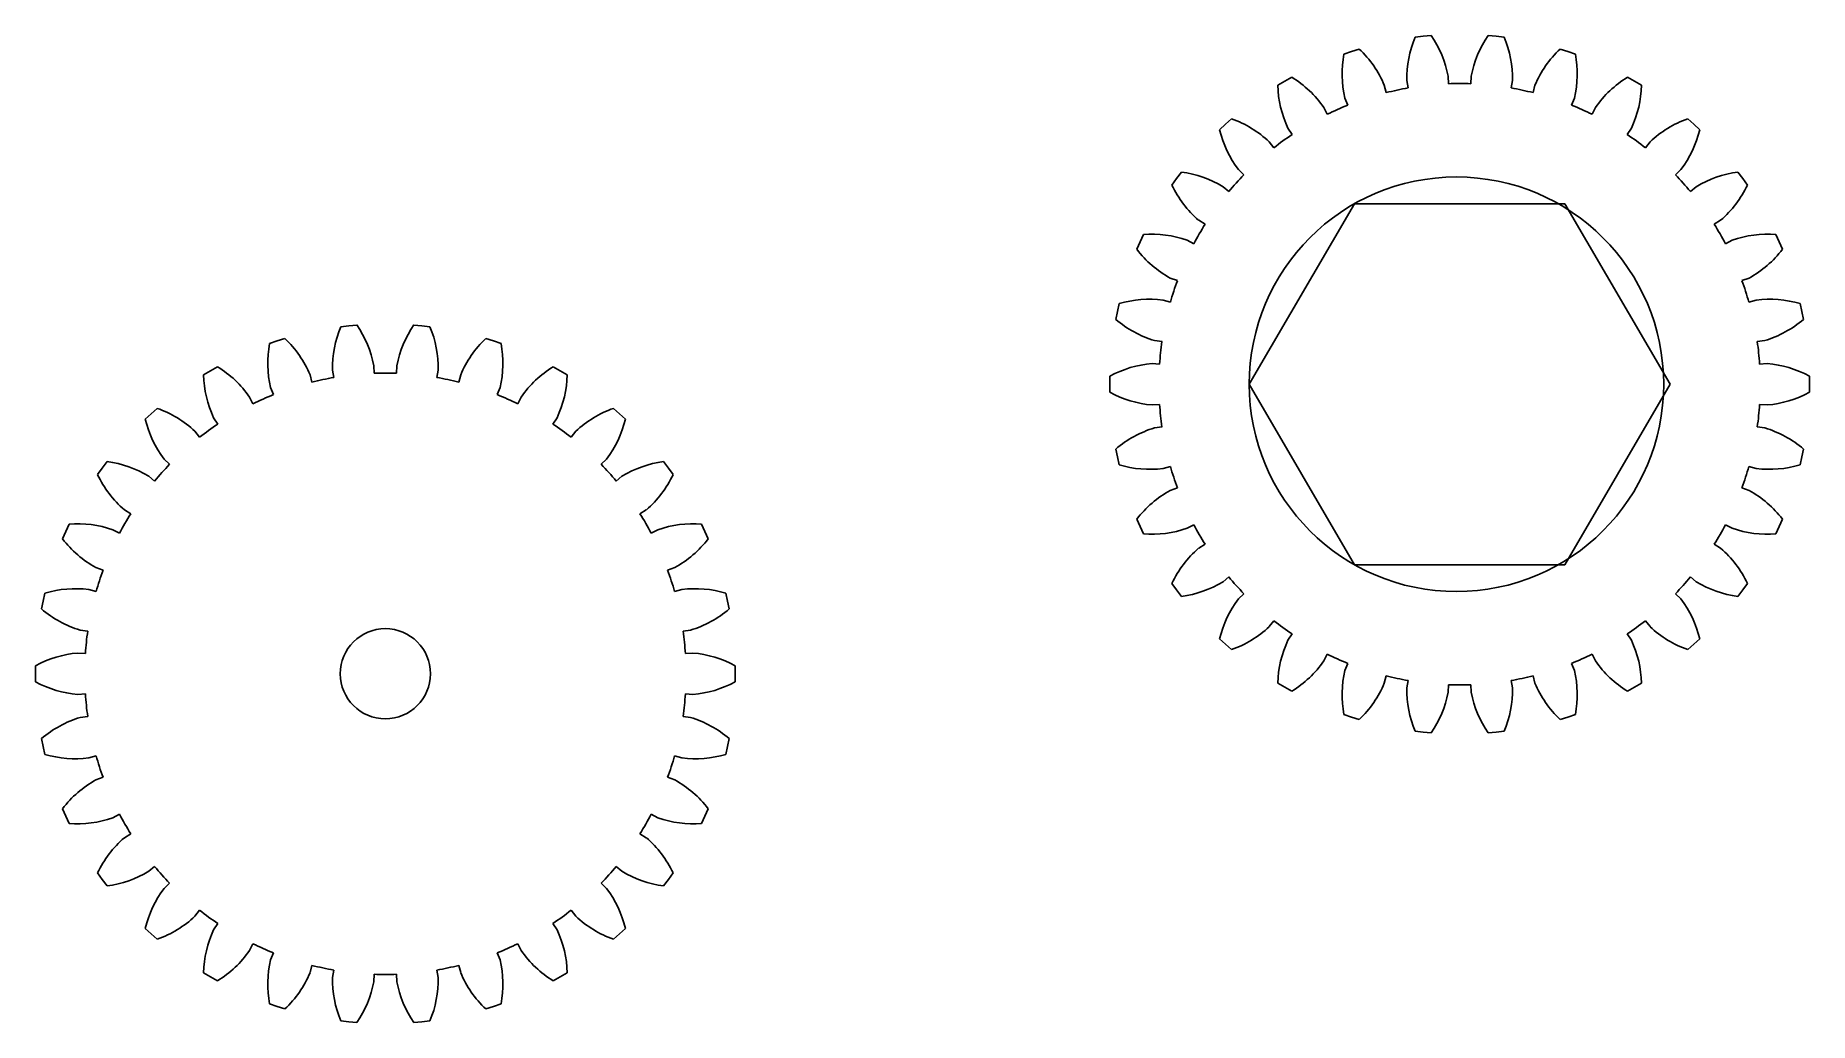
# Model space of a CAD drawing. Header units: millimetres. Extents: x 0.9 to 59.9, y 9.8 to 42.6.
import ezdxf

# ---------------------------------------------------------------- set-up
doc = ezdxf.new("R2010")
doc.units = ezdxf.units.MM
doc.header["$MEASUREMENT"] = 0
doc.layers.add('Pinion', color=7, linetype='Continuous', true_color=0xfa1919)

msp = doc.modelspace()

# ---------------------------------------------------------------- linework, layer by layer
at = {"layer": 'Pinion'}
for p, q in [((47.004, 42.573), (46.738, 42.542)), ((47.271, 42.598), (47.004, 42.573)), ((49.437, 42.573), (49.17, 42.598)), ((49.703, 42.542), (49.437, 42.573)), ((44.624, 42.067), (44.37, 41.981)), ((44.88, 42.147), (44.624, 42.067)), ((51.816, 42.067), (51.56, 42.147)), ((52.07, 41.981), (51.816, 42.067)), ((42.402, 41.078), (42.171, 40.941)), ((42.636, 41.209), (42.402, 41.078)), ((45.776, 40.697), (45.715, 40.941)), ((46.466, 41.1), (46.509, 40.853)), ((47.846, 40.993), (47.836, 41.244)), ((48.604, 41.244), (48.595, 40.993)), ((49.932, 40.853), (49.975, 41.1)), ((50.726, 40.941), (50.664, 40.697)), ((54.038, 41.078), (53.805, 41.209)), ((54.269, 40.941), (54.038, 41.078)), ((43.814, 39.977), (43.703, 40.203)), ((44.404, 40.515), (44.498, 40.282)), ((51.943, 40.282), (52.036, 40.515)), ((52.738, 40.203), (52.627, 39.977)), ((40.434, 39.648), (40.237, 39.466)), ((40.635, 39.825), (40.434, 39.648)), ((56.007, 39.648), (55.805, 39.825)), ((56.204, 39.466), (56.007, 39.648)), ((42.044, 38.865), (41.888, 39.062)), ((42.51, 39.514), (42.65, 39.305)), ((53.791, 39.305), (53.931, 39.514)), ((54.552, 39.062), (54.397, 38.865)), ((38.806, 37.84), (38.651, 37.621)), ((38.966, 38.055), (38.806, 37.84)), ((40.864, 38.14), (41.045, 37.965)), ((55.396, 37.965), (55.576, 38.14)), ((57.634, 37.84), (57.474, 38.055)), ((57.789, 37.621), (57.634, 37.84)), ((40.543, 37.409), (40.351, 37.57)), ((56.09, 37.57), (55.897, 37.409)), ((44.72, 37), (41.22, 31)), ((44.72, 37), (51.72, 37)), ((55.22, 31), (51.72, 37)), ((39.541, 36.455), (39.753, 36.321)), ((56.687, 36.321), (56.9, 36.455)), ((37.59, 35.733), (37.484, 35.487)), ((37.702, 35.977), (37.59, 35.733)), ((39.379, 35.673), (39.157, 35.79)), ((57.284, 35.79), (57.062, 35.673)), ((58.851, 35.733), (58.739, 35.977)), ((58.957, 35.487), (58.851, 35.733)), ((38.596, 34.531), (38.832, 34.445)), ((57.608, 34.445), (57.844, 34.531)), ((36.897, 33.681), (36.838, 33.42)), ((38.601, 33.732), (38.359, 33.801)), ((58.082, 33.801), (57.84, 33.732)), ((59.602, 33.42), (59.544, 33.681)), ((36.838, 33.42), (36.785, 33.157)), ((59.655, 33.157), (59.602, 33.42)), ((9.151, 32.52), (8.895, 32.44)), ((11.274, 32.945), (11.008, 32.914)), ((11.541, 32.97), (11.274, 32.945)), ((13.707, 32.945), (13.44, 32.97)), ((13.973, 32.914), (13.707, 32.945)), ((16.086, 32.44), (15.831, 32.52)), ((38.073, 32.453), (38.321, 32.417)), ((58.119, 32.417), (58.368, 32.453)), ((8.895, 32.44), (8.641, 32.354)), ((16.34, 32.354), (16.086, 32.44)), ((6.672, 31.45), (6.442, 31.314)), ((6.906, 31.582), (6.672, 31.45)), ((10.047, 31.07), (9.985, 31.313)), ((10.736, 31.473), (10.779, 31.225)), ((12.116, 31.366), (12.107, 31.617)), ((12.875, 31.617), (12.865, 31.366)), ((14.202, 31.225), (14.245, 31.473)), ((14.996, 31.313), (14.935, 31.07)), ((18.309, 31.45), (18.075, 31.582)), ((18.539, 31.314), (18.309, 31.45)), ((38.243, 31.673), (37.992, 31.689)), ((58.448, 31.689), (58.198, 31.673)), ((8.675, 30.887), (8.768, 30.654)), ((16.213, 30.654), (16.307, 30.887)), ((36.587, 31.268), (36.584, 31)), ((36.584, 31), (36.587, 30.732)), ((41.22, 31), (44.72, 25)), ((51.72, 25), (55.22, 31)), ((59.857, 31), (59.854, 31.268)), ((59.854, 30.732), (59.857, 31)), ((4.906, 30.197), (4.704, 30.02)), ((8.084, 30.35), (7.973, 30.575)), ((17.008, 30.575), (16.897, 30.35)), ((20.277, 30.02), (20.076, 30.197)), ((37.992, 30.311), (38.243, 30.328)), ((58.198, 30.328), (58.448, 30.311)), ((4.704, 30.02), (4.507, 29.839)), ((6.78, 29.886), (6.92, 29.677)), ((18.061, 29.677), (18.201, 29.886)), ((20.474, 29.839), (20.277, 30.02)), ((38.321, 29.583), (38.073, 29.548)), ((58.368, 29.548), (58.119, 29.583)), ((6.314, 29.237), (6.159, 29.435)), ((18.823, 29.435), (18.667, 29.237)), ((3.237, 28.428), (3.077, 28.213)), ((5.135, 28.513), (5.315, 28.338)), ((19.666, 28.338), (19.847, 28.513)), ((21.905, 28.213), (21.745, 28.428)), ((36.785, 28.844), (36.838, 28.581)), ((36.838, 28.581), (36.897, 28.32)), ((59.544, 28.32), (59.602, 28.581)), ((59.602, 28.581), (59.655, 28.844)), ((3.077, 28.213), (2.922, 27.994)), ((4.814, 27.781), (4.621, 27.942)), ((20.36, 27.942), (20.167, 27.781)), ((22.06, 27.994), (21.905, 28.213)), ((38.359, 28.2), (38.601, 28.269)), ((57.84, 28.269), (58.082, 28.2)), ((38.832, 27.556), (38.596, 27.47)), ((57.844, 27.47), (57.608, 27.556)), ((3.811, 26.827), (4.024, 26.694)), ((20.958, 26.694), (21.17, 26.827)), ((1.86, 26.106), (1.754, 25.86)), ((1.972, 26.349), (1.86, 26.106)), ((3.649, 26.045), (3.427, 26.162)), ((21.554, 26.162), (21.332, 26.045)), ((23.121, 26.106), (23.009, 26.349)), ((23.227, 25.86), (23.121, 26.106)), ((37.484, 26.514), (37.59, 26.267)), ((37.59, 26.267), (37.702, 26.024)), ((39.157, 26.211), (39.379, 26.328)), ((57.062, 26.328), (57.284, 26.211)), ((58.739, 26.024), (58.851, 26.267)), ((58.851, 26.267), (58.957, 26.514)), ((39.753, 25.68), (39.541, 25.546)), ((56.9, 25.546), (56.687, 25.68)), ((2.867, 24.904), (3.102, 24.817)), ((21.879, 24.817), (22.115, 24.904)), ((44.72, 25), (51.72, 25)), ((38.651, 24.379), (38.806, 24.161)), ((40.351, 24.431), (40.543, 24.592)), ((55.897, 24.592), (56.09, 24.431)), ((57.634, 24.161), (57.789, 24.379)), ((1.109, 23.792), (1.056, 23.529)), ((1.167, 24.054), (1.109, 23.792)), ((2.871, 24.105), (2.629, 24.173)), ((22.352, 24.173), (22.11, 24.105)), ((23.873, 23.792), (23.814, 24.054)), ((23.925, 23.529), (23.873, 23.792)), ((38.806, 24.161), (38.966, 23.946)), ((41.045, 24.036), (40.864, 23.861)), ((55.576, 23.861), (55.396, 24.036)), ((57.474, 23.946), (57.634, 24.161)), ((41.888, 22.939), (42.044, 23.136)), ((54.397, 23.136), (54.552, 22.939)), ((2.343, 22.825), (2.592, 22.79)), ((22.39, 22.79), (22.638, 22.825)), ((40.237, 22.535), (40.434, 22.353)), ((42.65, 22.696), (42.51, 22.487)), ((53.931, 22.487), (53.791, 22.696)), ((56.007, 22.353), (56.204, 22.535)), ((2.513, 22.045), (2.263, 22.062)), ((22.719, 22.062), (22.468, 22.045)), ((40.434, 22.353), (40.635, 22.176)), ((43.703, 21.798), (43.814, 22.024)), ((52.627, 22.024), (52.738, 21.798)), ((55.805, 22.176), (56.007, 22.353)), ((0.857, 21.641), (0.854, 21.373)), ((0.854, 21.373), (0.857, 21.105)), ((24.127, 21.373), (24.124, 21.641)), ((24.124, 21.105), (24.127, 21.373)), ((44.498, 21.719), (44.404, 21.486)), ((45.715, 21.06), (45.776, 21.304)), ((50.664, 21.304), (50.726, 21.06)), ((52.036, 21.486), (51.943, 21.719)), ((2.263, 20.684), (2.513, 20.701)), ((22.468, 20.701), (22.719, 20.684)), ((42.171, 21.06), (42.402, 20.923)), ((42.402, 20.923), (42.636, 20.792)), ((46.509, 21.148), (46.466, 20.9)), ((47.836, 20.756), (47.846, 21.007)), ((48.595, 21.007), (48.604, 20.756)), ((49.975, 20.9), (49.932, 21.148)), ((53.805, 20.792), (54.038, 20.923)), ((54.038, 20.923), (54.269, 21.06)), ((2.592, 19.956), (2.343, 19.92)), ((22.638, 19.92), (22.39, 19.956)), ((44.37, 20.019), (44.624, 19.934)), ((44.624, 19.934), (44.88, 19.854)), ((51.56, 19.854), (51.816, 19.934)), ((51.816, 19.934), (52.07, 20.019)), ((1.056, 19.216), (1.109, 18.954)), ((1.109, 18.954), (1.167, 18.692)), ((23.814, 18.692), (23.873, 18.954)), ((23.873, 18.954), (23.925, 19.216)), ((46.738, 19.459), (47.004, 19.428)), ((47.004, 19.428), (47.271, 19.403)), ((49.17, 19.403), (49.437, 19.428)), ((49.437, 19.428), (49.703, 19.459)), ((2.629, 18.572), (2.871, 18.641)), ((22.11, 18.641), (22.352, 18.572)), ((3.102, 17.929), (2.867, 17.842)), ((22.115, 17.842), (21.879, 17.929)), ((1.754, 16.886), (1.86, 16.64)), ((1.86, 16.64), (1.972, 16.396)), ((3.427, 16.583), (3.649, 16.701)), ((21.332, 16.701), (21.554, 16.583)), ((23.009, 16.396), (23.121, 16.64)), ((23.121, 16.64), (23.227, 16.886)), ((4.024, 16.052), (3.811, 15.918)), ((21.17, 15.918), (20.958, 16.052)), ((2.922, 14.752), (3.077, 14.533)), ((4.621, 14.804), (4.814, 14.965)), ((20.167, 14.965), (20.36, 14.804)), ((21.905, 14.533), (22.06, 14.752)), ((3.077, 14.533), (3.237, 14.318)), ((5.315, 14.408), (5.135, 14.233)), ((19.847, 14.233), (19.666, 14.408)), ((21.745, 14.318), (21.905, 14.533)), ((6.159, 13.311), (6.314, 13.509)), ((6.92, 13.068), (6.78, 12.86)), ((18.201, 12.86), (18.061, 13.068)), ((18.667, 13.509), (18.823, 13.311)), ((4.507, 12.907), (4.704, 12.725)), ((4.704, 12.725), (4.906, 12.548)), ((7.973, 12.171), (8.084, 12.396)), ((16.897, 12.396), (17.008, 12.171)), ((20.076, 12.548), (20.277, 12.725)), ((20.277, 12.725), (20.474, 12.907)), ((8.768, 12.092), (8.675, 11.858)), ((16.307, 11.858), (16.213, 12.092)), ((6.442, 11.432), (6.672, 11.295)), ((6.672, 11.295), (6.906, 11.164)), ((9.985, 11.433), (10.047, 11.676)), ((10.779, 11.52), (10.736, 11.273)), ((12.107, 11.129), (12.116, 11.38)), ((12.865, 11.38), (12.875, 11.129)), ((14.245, 11.273), (14.202, 11.52)), ((14.935, 11.676), (14.996, 11.433)), ((18.075, 11.164), (18.309, 11.295)), ((18.309, 11.295), (18.539, 11.432)), ((8.641, 10.392), (8.895, 10.306)), ((8.895, 10.306), (9.151, 10.226)), ((15.831, 10.226), (16.086, 10.306)), ((16.086, 10.306), (16.34, 10.392)), ((11.008, 9.831), (11.274, 9.8)), ((11.274, 9.8), (11.541, 9.775)), ((13.44, 9.775), (13.707, 9.8)), ((13.707, 9.8), (13.973, 9.831))]:
    msp.add_line(p, q, dxfattribs=at)
for centre, radius in [((48.113, 31), 6.893), ((12.491, 21.373), 1.5)]:
    msp.add_circle(centre, radius, dxfattribs=at)
for centre, radius, start, end in [((50.018, 41.177), 3.553, 157.4116, 181.24046), ((44.346, 40.581), 3.553, 10.75954, 34.58839), ((52.094, 40.581), 3.553, 145.41161, 169.24046), ((46.423, 41.177), 3.553, 358.75954, 22.58839), ((47.863, 41.329), 3.553, 169.41161, 193.24046), ((42.439, 39.566), 3.553, 22.75954, 46.58839), ((54.002, 39.566), 3.553, 133.4116, 157.24046), ((48.578, 41.329), 3.553, 346.75954, 10.58839), ((45.723, 41.029), 3.553, 181.41161, 205.24046), ((40.784, 38.177), 3.553, 34.75954, 58.58839), ((48.22, 31), 10, 99.85372, 104.14628), ((48.22, 31), 10, 87.85372, 92.14627), ((48.22, 31), 10, 75.85372, 80.14628), ((55.656, 38.177), 3.553, 121.41161, 145.24046), ((50.717, 41.029), 3.553, 334.75954, 358.58839), ((48.22, 31), 10, 111.85372, 116.14628), ((48.22, 31), 10, 63.85372, 68.14627), ((39.455, 36.474), 3.553, 46.75954, 70.58839), ((56.986, 36.474), 3.553, 109.41161, 133.24046), ((43.693, 40.29), 3.553, 193.41161, 217.24046), ((48.22, 31), 10, 123.85372, 128.14628), ((48.22, 31), 10, 51.85372, 56.14628), ((52.748, 40.29), 3.553, 322.75954, 346.58839), ((38.508, 34.532), 3.553, 58.75955, 82.5884), ((48.22, 31), 10, 135.85372, 140.14628), ((48.22, 31), 10, 39.85372, 44.14628), ((57.933, 34.532), 3.553, 97.41161, 121.24046), ((41.86, 39.146), 3.553, 205.41161, 229.24046), ((54.58, 39.146), 3.553, 310.75954, 334.58839), ((48.22, 31), 10, 147.85373, 152.14628), ((48.22, 31), 10, 27.85372, 32.14628), ((40.306, 37.646), 3.553, 217.41161, 241.24046), ((37.986, 32.436), 3.553, 70.75954, 94.58839), ((58.455, 32.436), 3.553, 85.4116, 109.24046), ((56.135, 37.646), 3.553, 298.75954, 322.58839), ((48.22, 31), 10, 159.85372, 164.14628), ((48.22, 31), 10, 15.85372, 20.14627), ((37.911, 30.276), 3.553, 82.75954, 106.58839), ((58.529, 30.276), 3.553, 73.41161, 97.24046), ((39.097, 35.855), 3.553, 229.41161, 253.24046), ((57.344, 35.855), 3.553, 286.75954, 310.58839), ((6.709, 29.939), 3.553, 22.75954, 46.58839), ((14.288, 31.55), 3.553, 157.4116, 181.24046), ((8.616, 30.954), 3.553, 10.75954, 34.58839), ((16.365, 30.954), 3.553, 145.41161, 169.24046), ((10.693, 31.55), 3.553, 358.75954, 22.58839), ((18.272, 29.939), 3.553, 133.4116, 157.24046), ((12.133, 31.701), 3.553, 169.41161, 193.24046), ((12.848, 31.701), 3.553, 346.75954, 10.58839), ((48.22, 31), 10, 171.85372, 176.14627), ((48.22, 31), 10, 3.85372, 8.14627), ((9.994, 31.401), 3.553, 181.41161, 205.24046), ((5.055, 28.55), 3.553, 34.75954, 58.58839), ((12.491, 21.373), 10, 87.85372, 92.14627), ((19.927, 28.55), 3.553, 121.41161, 145.24046), ((14.988, 31.401), 3.553, 334.75954, 358.58839), ((38.287, 28.149), 3.553, 94.75954, 118.58839), ((58.153, 28.149), 3.553, 61.41161, 85.24046), ((12.491, 21.373), 10, 99.85372, 104.14628), ((12.491, 21.373), 10, 75.85372, 80.14628), ((38.287, 33.852), 3.553, 241.4116, 265.24046), ((58.153, 33.852), 3.553, 274.75954, 298.58839), ((3.725, 26.847), 3.553, 46.75954, 70.58839), ((12.491, 21.373), 10, 111.85372, 116.14628), ((12.491, 21.373), 10, 63.85372, 68.14627), ((21.256, 26.847), 3.553, 109.41161, 133.24046), ((48.22, 31), 10, 183.85372, 188.14627), ((48.22, 31), 10, 351.85372, 356.14627), ((7.963, 30.663), 3.553, 193.41161, 217.24046), ((12.491, 21.373), 10, 123.85372, 128.14628), ((12.491, 21.373), 10, 51.85372, 56.14628), ((17.018, 30.663), 3.553, 322.75954, 346.58839), ((39.097, 26.146), 3.553, 106.75954, 130.58839), ((57.344, 26.146), 3.553, 49.41161, 73.24046), ((2.778, 24.905), 3.553, 58.75955, 82.5884), ((12.491, 21.373), 10, 135.85372, 140.14628), ((12.491, 21.373), 10, 39.85372, 44.14628), ((22.203, 24.905), 3.553, 97.41161, 121.24046), ((6.131, 29.518), 3.553, 205.41161, 229.24046), ((18.851, 29.518), 3.553, 310.75954, 334.58839), ((37.911, 31.724), 3.553, 253.41161, 277.24046), ((48.22, 31), 10, 195.85372, 200.14627), ((48.22, 31), 10, 339.85372, 344.14628), ((58.529, 31.724), 3.553, 262.75954, 286.58839), ((40.306, 24.355), 3.553, 118.75954, 142.58839), ((56.135, 24.355), 3.553, 37.41161, 61.24046), ((12.491, 21.373), 10, 147.85373, 152.14628), ((12.491, 21.373), 10, 27.85372, 32.14628), ((2.256, 22.808), 3.553, 70.75954, 94.58839), ((22.725, 22.808), 3.553, 85.4116, 109.24046), ((37.986, 29.565), 3.553, 265.4116, 289.24046), ((48.22, 31), 10, 207.85372, 212.14628), ((48.22, 31), 10, 327.85372, 332.14628), ((58.455, 29.565), 3.553, 250.75954, 274.58839), ((4.576, 28.018), 3.553, 217.41161, 241.24046), ((20.405, 28.018), 3.553, 298.75954, 322.58839), ((41.86, 22.855), 3.553, 130.75954, 154.58839), ((54.58, 22.855), 3.553, 25.41161, 49.24046), ((12.491, 21.373), 10, 159.85372, 164.14628), ((12.491, 21.373), 10, 15.85372, 20.14627), ((2.182, 20.649), 3.553, 82.75954, 106.58839), ((22.8, 20.649), 3.553, 73.41161, 97.24046), ((38.508, 27.469), 3.553, 277.41161, 301.24046), ((48.22, 31), 10, 219.85372, 224.14628), ((48.22, 31), 10, 315.85372, 320.14628), ((57.933, 27.469), 3.553, 238.75954, 262.58839), ((43.693, 21.711), 3.553, 142.75954, 166.58839), ((52.748, 21.711), 3.553, 13.41161, 37.24046), ((3.367, 26.227), 3.553, 229.41161, 253.24046), ((21.614, 26.227), 3.553, 286.75954, 310.58839), ((48.22, 31), 10, 231.85372, 236.14628), ((48.22, 31), 10, 303.85373, 308.14628), ((12.491, 21.373), 10, 171.85372, 176.14627), ((12.491, 21.373), 10, 3.85372, 8.14627), ((39.455, 25.527), 3.553, 289.41161, 313.24046), ((45.723, 20.972), 3.553, 154.75954, 178.58839), ((50.717, 20.972), 3.553, 1.41161, 25.24046), ((56.986, 25.527), 3.553, 226.75954, 250.58839), ((2.557, 18.521), 3.553, 94.75954, 118.58839), ((22.424, 18.521), 3.553, 61.41161, 85.24046), ((48.22, 31), 10, 243.85372, 248.14628), ((48.22, 31), 10, 291.85372, 296.14628), ((40.784, 23.824), 3.553, 301.41161, 325.24046), ((47.863, 20.672), 3.553, 166.75954, 190.58839), ((48.22, 31), 10, 255.85372, 260.14628), ((48.22, 31), 10, 279.85372, 284.14628), ((48.578, 20.672), 3.553, 349.41161, 13.24046), ((55.656, 23.824), 3.553, 214.75954, 238.5884), ((2.557, 24.224), 3.553, 241.4116, 265.24046), ((12.491, 21.373), 10, 183.85372, 188.14627), ((12.491, 21.373), 10, 351.85372, 356.14627), ((22.424, 24.224), 3.553, 274.75954, 298.58839), ((42.439, 22.435), 3.553, 313.41161, 337.24046), ((50.018, 20.824), 3.553, 178.75954, 202.58839), ((44.346, 21.42), 3.553, 325.41161, 349.24046), ((48.22, 31), 10, 267.85372, 272.14628), ((52.094, 21.42), 3.553, 190.75954, 214.58839), ((46.423, 20.824), 3.553, 337.41161, 1.24046), ((54.002, 22.435), 3.553, 202.75954, 226.58839), ((3.367, 16.518), 3.553, 106.75954, 130.58839), ((21.614, 16.518), 3.553, 49.41161, 73.24046), ((2.182, 22.097), 3.553, 253.41161, 277.24046), ((12.491, 21.373), 10, 195.85372, 200.14627), ((12.491, 21.373), 10, 339.85372, 344.14628), ((22.8, 22.097), 3.553, 262.75954, 286.58839), ((4.576, 14.728), 3.553, 118.75954, 142.58839), ((20.405, 14.728), 3.553, 37.41161, 61.24046), ((2.256, 19.938), 3.553, 265.4116, 289.24046), ((12.491, 21.373), 10, 207.85372, 212.14628), ((12.491, 21.373), 10, 327.85372, 332.14628), ((22.725, 19.938), 3.553, 250.75954, 274.58839), ((6.131, 13.227), 3.553, 130.75954, 154.58839), ((18.851, 13.227), 3.553, 25.41161, 49.24046), ((2.778, 17.841), 3.553, 277.41161, 301.24046), ((12.491, 21.373), 10, 219.85372, 224.14628), ((12.491, 21.373), 10, 315.85372, 320.14628), ((22.203, 17.841), 3.553, 238.75954, 262.58839), ((7.963, 12.083), 3.553, 142.75954, 166.58839), ((17.018, 12.083), 3.553, 13.41161, 37.24046), ((3.725, 15.899), 3.553, 289.41161, 313.24046), ((12.491, 21.373), 10, 231.85372, 236.14628), ((12.491, 21.373), 10, 303.85373, 308.14628), ((21.256, 15.899), 3.553, 226.75954, 250.58839), ((9.994, 11.345), 3.553, 154.75954, 178.58839), ((12.491, 21.373), 10, 243.85372, 248.14628), ((12.491, 21.373), 10, 291.85372, 296.14628), ((14.988, 11.345), 3.553, 1.41161, 25.24046), ((5.055, 14.196), 3.553, 301.41161, 325.24046), ((12.133, 11.045), 3.553, 166.75954, 190.58839), ((12.848, 11.045), 3.553, 349.41161, 13.24046), ((19.927, 14.196), 3.553, 214.75954, 238.5884), ((6.709, 12.807), 3.553, 313.41161, 337.24046), ((12.491, 21.373), 10, 255.85372, 260.14628), ((14.288, 11.196), 3.553, 178.75954, 202.58839), ((12.491, 21.373), 10, 267.85372, 272.14628), ((10.693, 11.196), 3.553, 337.41161, 1.24046), ((12.491, 21.373), 10, 279.85372, 284.14628), ((18.272, 12.807), 3.553, 202.75954, 226.58839), ((8.616, 11.792), 3.553, 325.41161, 349.24046), ((16.365, 11.792), 3.553, 190.75954, 214.58839)]:
    msp.add_arc(centre, radius, start, end, dxfattribs=at)

doc.saveas('drawing.dxf')
